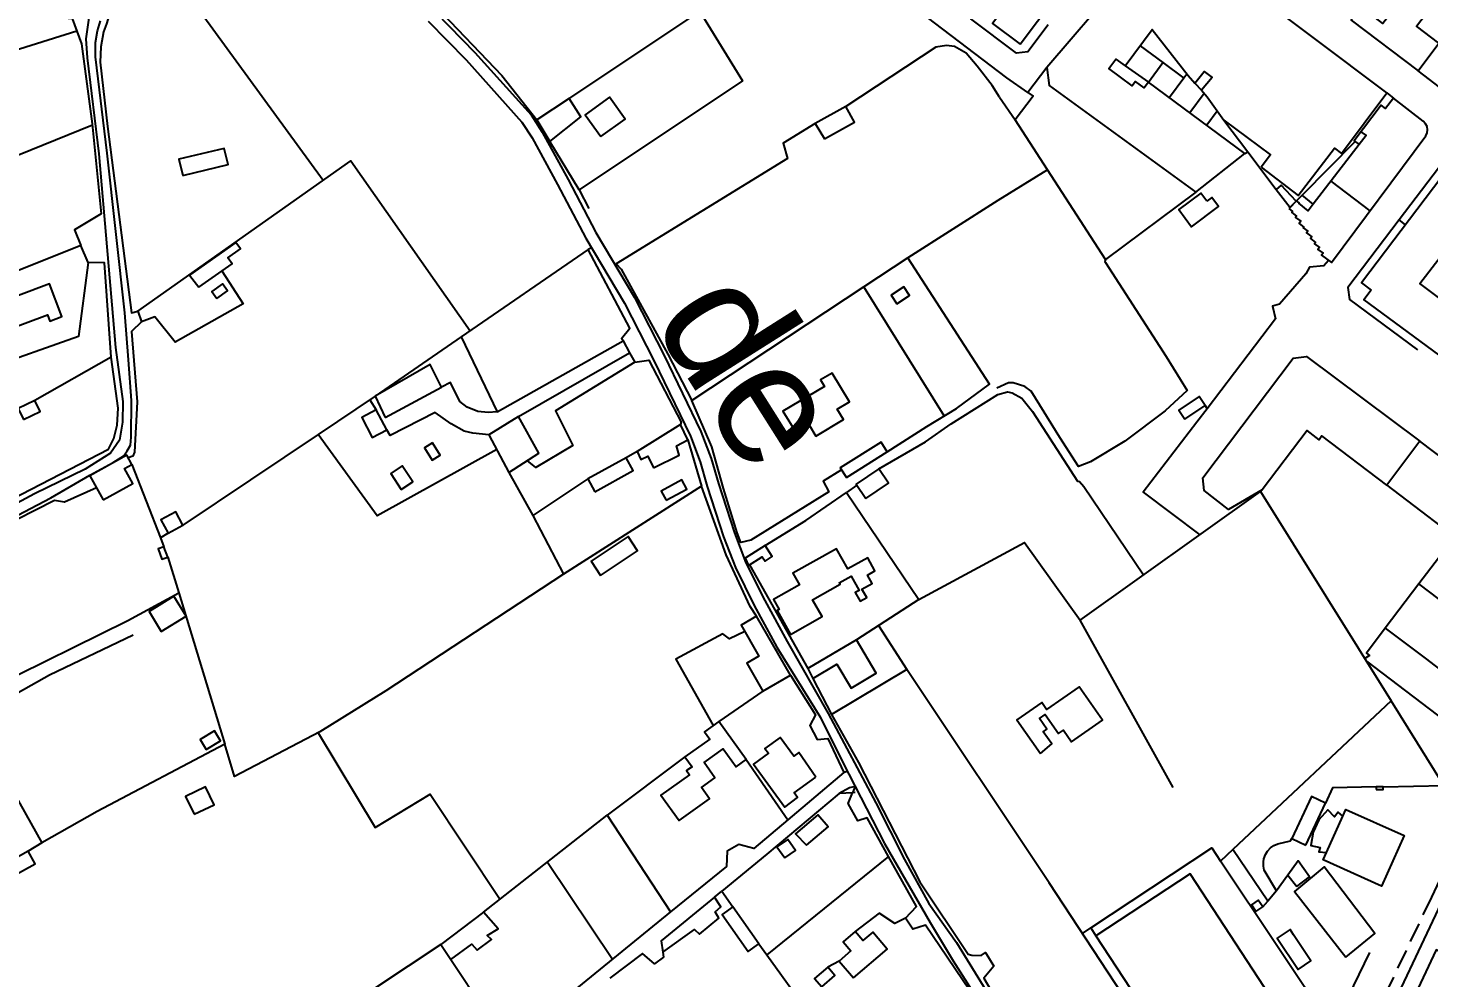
# Model space of a CAD drawing. Header units: millimetres. Extents: x 487814 to 495125, y 4392873 to 4398925.
# Drawn here: x 491263.4 to 491716, y 4395927.5 to 4396234.4 of the extents above; entities that cross this region are included whole.
import ezdxf

# ---------------------------------------------------------------- set-up
doc = ezdxf.new("R2010")
doc.units = ezdxf.units.MM
doc.linetypes.add('TRAZOS2', pattern=[9.525, 6.35, -3.175])
for name, color, linetype in [('Cartografia_Base', 8, 'Continuous'), ('Texto_Cartografia_Territorial', 7, 'Continuous'), ('Tramo_MT__15_S_E_Trazado', 5, 'TRAZOS2')]:
    doc.layers.add(name, color=color, linetype=linetype)
doc.styles.get("Standard").update_dxf_attribs({"font": 'arial.ttf'})

msp = doc.modelspace()

# ---------------------------------------------------------------- linework, layer by layer
at = {"layer": 'Cartografia_Base'}
for p, q in [((491622.64, 4396228.64, 127.92), (491629.94, 4396223.24, 127.92)), ((491629.94, 4396223.24, 127.92), (491636.76, 4396218.19, 127.82)), ((491636.76, 4396218.19, 127.82), (491632.13, 4396211.93, 127.81)), ((491637.76, 4396219.54, 127.81), (491636.76, 4396218.19, 127.82)), ((491640.35, 4396216.61, 126.84), (491642.44, 4396214.32, 126.92)), ((491577.19, 4396212.11, 125.26), (491582.29, 4396204.75, 125.93)), ((491643.39, 4396213.27, 127.81), (491638.76, 4396207.02, 127.81)), ((491702.32, 4396213.46, 126.67), (491704.49, 4396211.77, 126.67)), ((491647.55, 4396207.59, 127.81), (491644.16, 4396203.02, 127.81)), ((491649.74, 4396204.64, 126.6), (491657.43, 4396194.4, 126)), ((491692.08, 4396197.75, 126.66), (491675, 4396180.44, 126.66)), ((491656.53, 4396193.86, 125.83), (491657.43, 4396194.4, 126)), ((491657.43, 4396194.4, 126), (491666.59, 4396182.22, 126.59)), ((491684.25, 4396184.89, 130.74), (491696.85, 4396175.33, 130.76)), ((491441.45, 4396182.19, 124.74), (491444.53, 4396176.13, 124.97)), ((491708.38, 4396170.83, 124.34), (491706.3, 4396172.41, 125.23)), ((491330.46, 4396165.22, 124.89), (491330.6, 4396165.17, 124.89)), ((491445.42, 4396163.43, 124.48), (491444.36, 4396162.85, 124.47)), ((491453.44, 4396158.22, 124.5), (491453.03, 4396157.9, 124.46)), ((491533.37, 4396150.77, 124.49), (491477.83, 4396114.03, 125.04)), ((491559.39, 4396109.14, 124.12), (491533.37, 4396150.77, 124.49)), ((491421.87, 4396108.91, 126.07), (491457.74, 4396129.49, 125.81)), ((491455.62, 4396133.31, 125.81), (491457.74, 4396129.49, 125.81)), ((491290.33, 4396128.06, 125.66), (491265.65, 4396114.08, 125.43)), ((491373.86, 4396114.3, 123.42), (491375.91, 4396111.1, 123.39)), ((491357.1, 4396103.06, 125.73), (491313.48, 4396073.79, 125.73)), ((491476.51, 4396101.34, 126.26), (491480.97, 4396086.38, 125.09)), ((491296.94, 4396093.42, 124.63), (491306.18, 4396069.76, 126.23)), ((491460.23, 4396097.59, 126.38), (491456.63, 4396095.61, 126.38)), ((491418.78, 4396090.87, 125.77), (491426.49, 4396076.93, 125.77)), ((491444.25, 4396088.74, 126.15), (491426.49, 4396076.93, 125.77)), ((491480.97, 4396086.38, 125.09), (491436.37, 4396058, 125.85)), ((491531.16, 4396086.73, 123.52), (491527.82, 4396084.41, 123.49)), ((491426.49, 4396076.93, 125.77), (491436.37, 4396058, 125.85)), ((491308.68, 4396071.2, 125.24), (491306.18, 4396069.76, 126.23)), ((491306.18, 4396069.76, 126.23), (491307.33, 4396066.83, 125.43)), ((491724.26, 4396070.01, 123.09), (491712.67, 4396054.83, 123.08)), ((491308.54, 4396063.5, 124.78), (491312.15, 4396051.94, 123.42)), ((491496.47, 4396060.94, 125.81), (491515.28, 4396027.46, 125.04)), ((491312.15, 4396051.94, 123.42), (491327, 4396003.1, 123.95)), ((491538.11, 4396041.34, 125.27), (491547.25, 4396027.16, 124.77)), ((491633.35, 4395989.08, 122.75), (491603.29, 4396043.16, 123.72)), ((491547.25, 4396027.16, 124.77), (491522.94, 4396012.64, 124.39)), ((491516.95, 4396024.29, 124.66), (491522.94, 4396012.64, 124.39)), ((491500.76, 4396020.22, 126.83), (491486.58, 4396010.41, 126.45)), ((491703.77, 4396017.01, 125.22), (491652.57, 4395969, 121.97)), ((491475.64, 4395998.95, 124.77), (491450.5, 4395980.08, 124.43)), ((491495.4, 4395998.08, 126.26), (491508.85, 4395978.61, 125.95)), ((491528.11, 4395994.19, 123.2), (491526.91, 4395993.86, 123.89)), ((491530.6, 4395989.34, 123.18), (491529.77, 4395987.36, 123.76)), ((491530.66, 4395987.4, 123.76), (491529.77, 4395987.36, 123.76)), ((491410.59, 4395948.73, 124.43), (491450.5, 4395980.08, 124.43)), ((491450.5, 4395980.08, 124.43), (491470.98, 4395948.84, 122.91)), ((491267.87, 4395971.13, 122.66), (491263.52, 4395968.45, 122.66)), ((491652.57, 4395969, 121.97), (491648.64, 4395965.31, 125.22)), ((491431.25, 4395964.95, 121.52), (491452.24, 4395933.61, 121.77)), ((491485.14, 4395953.59, 123.8), (491487.58, 4395955.59, 123.73)), ((491487.58, 4395955.59, 123.73), (491491.05, 4395950.48, 124.16)), ((491666.71, 4395955.67, 122.18), (491663.92, 4395952.3, 122.18)), ((491658.62, 4395951.12, 121.73), (491658.26, 4395950.88, 121.73)), ((491396.82, 4395938.33, 123.37), (491360.69, 4395914.5, 123.75)), ((491499.5, 4395938.51, 124.16), (491502.07, 4395934.98, 124.13)), ((491399.99, 4395933.52, 124.32), (491414.5, 4395911.81, 123.21)), ((491525.45, 4395933, 124.01), (491521.75, 4395931.03, 124.01))]:
    msp.add_line(p, q, dxfattribs=at)
for points in [[(491592.54, 4396221.71, 125.64), (491586.4, 4396213.64, 125.69), (491579.62, 4396218.37, 125.7), (491399.75, 4396355.2, 126.87), (491392.67, 4396360.7, 126.9), (491386, 4396366.13, 126.91), (491381.32, 4396370.25, 126.89), (491375.79, 4396375.44, 126.87), (491363.27, 4396387.85, 127), (491354.27, 4396397.45, 127.01), (491345.67, 4396407.63, 127.17), (491339.47, 4396415.67, 127.26), (491327.73, 4396432.7, 127.43), (491323.8, 4396438.63, 127.58), (491314.82, 4396453.95, 127.83)], [(491336.24, 4396294.51, 126.91), (491308.72, 4396265.64, 127.93), (491290.65, 4396241.83, 126.95), (491288.82, 4396235.73, 126.91), (491287.85, 4396233.18, 126.91), (491286.98, 4396228.34, 126.91), (491286.76, 4396223.35, 127.06), (491289.15, 4396202.64, 127.36), (491296.87, 4396142.43, 126.42), (491298.94, 4396142.95, 126.45), (491300.06, 4396139.48, 126.45), (491296.83, 4396136.4, 126.3), (491298.64, 4396113.61, 126.04), (491297.86, 4396097.4, 126.15), (491297.31, 4396096.1, 126.15), (491295.75, 4396095.55, 126.15)], [(491592.97, 4396235.43, 126.67), (491586.43, 4396226.78, 126.56), (491582.67, 4396226.26, 126.56), (491567.94, 4396237.4, 126.56), (491604.6, 4396285.87, 126.62)], [(491583.87, 4396229.23, 125.66), (491616.89, 4396273.01, 125.43), (491608.01, 4396279.71, 125.57), (491606.38, 4396277.55, 125.53), (491605.74, 4396278.04, 125.52), (491605.21, 4396277.35, 125.5), (491602.68, 4396273.98, 125.44), (491603.32, 4396273.49, 125.44), (491574.99, 4396235.93, 126.14), (491583.87, 4396229.23, 125.66)], [(491315.66, 4396274.82, 126.15), (491334.53, 4396250.8, 125.66), (491319.32, 4396239.33, 125.57), (491358.77, 4396185.23, 124.91)], [(491661.75, 4396189.46, 125.31), (491673.66, 4396180.32, 125.4), (491685.41, 4396195.64, 125.25), (491687.7, 4396193.92, 125.21), (491702.32, 4396213.46, 124.65), (491632.28, 4396266.29, 125.4)], [(491749.07, 4396269, 125.36), (491757.71, 4396262.26, 125.29), (491757.88, 4396257.83, 125.49), (491725.22, 4396214.65, 125.48), (491721.23, 4396213.93, 125.57), (491712.43, 4396220.61, 125.59)], [(491683.65, 4396242.43, 124.97), (491699.64, 4396263.39, 125.45), (491706.78, 4396257.94, 125.36), (491707.54, 4396258.93, 125.32), (491714.62, 4396253.5, 125.24), (491701.08, 4396235.87, 125.07), (491694.05, 4396241.27, 125.15), (491690.8, 4396237.01, 124.9), (491712.43, 4396220.61, 124.68), (491719.16, 4396229.5, 125.04), (491711.92, 4396234.98, 125.11), (491716.1, 4396240.49, 125.18), (491711.38, 4396244.06, 125.24), (491716.35, 4396250.54, 125.25)], [(491615.44, 4396248.47, 125.28), (491592.54, 4396221.71, 125.62), (491593.29, 4396215.86, 125.44), (491640.6, 4396181.34, 124.87), (491656.53, 4396193.86, 125.28), (491625.31, 4396216.98, 125.04), (491623.93, 4396215.12, 124.99), (491621.17, 4396217.17, 124.97), (491620.13, 4396215.76, 124.94), (491612.57, 4396221.36, 125.11), (491614.82, 4396224.4, 125.16), (491617.85, 4396222.16, 125.01), (491626.6, 4396233.98, 125.25), (491638.13, 4396219.06, 125.27), (491640.35, 4396216.61, 125.28), (491643.35, 4396220.42, 125.37), (491645.88, 4396218.46, 125.39), (491642.44, 4396214.32, 125.28), (491644.33, 4396212.24, 125.29), (491649.74, 4396204.64, 125.29), (491664.79, 4396193.43, 125.4), (491661.75, 4396189.46, 125.31)], [(491268.77, 4396238.29, 126.84), (491277.71, 4396237.53, 127.41), (491280.72, 4396229.3, 127.34), (491284.17, 4396203.48, 126.76), (491287.05, 4396174.39, 126.54), (491278.39, 4396169.23, 127.26), (491280.53, 4396164.14, 127.4)], [(491395.09, 4396241.51, 126.73), (491416.49, 4396219.03, 126), (491427.79, 4396204.75, 126)], [(491395.3, 4396239.29, 125.96), (491407.73, 4396226.56, 125.36), (491425.91, 4396206.32, 125.11), (491429.51, 4396200.76, 124.92), (491437.87, 4396185.52, 124.81), (491446.83, 4396168.34, 124.49), (491459.3, 4396147.36, 124.44), (491468.9, 4396128.66, 124.31), (491480.78, 4396104.08, 124.32), (491484.14, 4396095.31, 124.25), (491486.44, 4396087.28, 124.18), (491491.58, 4396071.31, 124.03), (491495.32, 4396061.67, 123.86), (491501.41, 4396049.42, 123.82), (491508.62, 4396036.22, 123.74), (491521.92, 4396013, 123.27), (491537.26, 4395984.13, 122.83), (491546.55, 4395965.79, 122.78), (491554.37, 4395951.55, 122.43), (491563.29, 4395939.01, 122.68), (491577.08, 4395916.56, 122.54)], [(491438.23, 4396211.69, 127.56), (491480.47, 4396239.71, 125.93), (491494.25, 4396217.39, 124.94), (491441.45, 4396182.19, 126.69), (491432.01, 4396197.79, 126.69)], [(491283.1, 4396237.75, 125.8), (491282.05, 4396230.92, 125.82), (491282.54, 4396224.75, 125.8), (491286.27, 4396193.75, 125.81), (491291.71, 4396131.18, 124.77), (491294.04, 4396113.78, 124.21), (491293.9, 4396107.11, 123.95), (491292.94, 4396101.31, 123.72), (491290.09, 4396097.12, 123.53), (491281.91, 4396091.93, 123.11), (491265.54, 4396083.88, 122.18), (491245.58, 4396073.24, 121.54)], [(491255.8, 4396074.77, 121.9), (491270.76, 4396082.61, 122.85), (491283.38, 4396089.94, 123.51), (491290.96, 4396094.1, 123.67), (491294.33, 4396096.26, 123.7), (491295.47, 4396097.79, 123.66), (491296.49, 4396099.7, 123.64), (491296.79, 4396102.24, 123.65), (491296.86, 4396114.13, 123.87), (491295.92, 4396127.22, 124.4), (491294.67, 4396142.44, 124.38), (491288.97, 4396193.99, 125.81), (491285.23, 4396225.09, 125.8), (491285.27, 4396229.72, 125.77), (491285.89, 4396233.49, 125.75), (491286.79, 4396236.77, 125.73)], [(491392.66, 4396236.67, 125.96), (491404.92, 4396224.11, 125.36), (491422.98, 4396204.01, 125.11), (491426.29, 4396198.9, 124.92), (491434.51, 4396183.92, 124.81), (491443.6, 4396166.49, 124.49), (491456.05, 4396145.54, 124.44), (491465.59, 4396126.96, 124.31), (491477.38, 4396102.57, 124.32), (491480.58, 4396094.22, 124.25), (491482.85, 4396086.3, 124.18), (491488.1, 4396069.99, 124.03), (491491.91, 4396060.17, 123.86), (491498.03, 4396047.86, 123.82), (491505.36, 4396034.44, 123.74), (491519.37, 4396011.66, 123.44), (491526.62, 4395997.1, 123.21), (491540.04, 4395970.94, 123.1), (491554.82, 4395945.4, 122.5), (491562.27, 4395933.11, 122.18), (491573.53, 4395915.33, 122.08)], [(491279.2, 4396233.45, 125.66), (491245.82, 4396222.91, 124.31), (491258.19, 4396192.48, 123.87)], [(491577.19, 4396212.11, 125.46), (491574.84, 4396215.88, 125.52), (491570.03, 4396222.06, 125.58), (491566.46, 4396226.31, 125.62), (491562.66, 4396228.5, 125.59), (491560.06, 4396228.78, 125.54), (491556.62, 4396228.22, 125.44), (491527.62, 4396209.05, 124.95)], [(491284.21, 4396203.05, 126.15), (491236.38, 4396183.62, 124.17), (491221.41, 4396220.3, 123.98)], [(491617.85, 4396222.16, 127.92), (491625.31, 4396216.98, 127.92), (491629.94, 4396223.24, 127.92)], [(491432.01, 4396197.79, 128.48), (491442.03, 4396205.77, 128.48), (491438.23, 4396211.69, 128.48), (491427.79, 4396204.75, 128.48), (491432.01, 4396197.79, 128.48)], [(491448.46, 4396199.35, 124.82), (491456.28, 4396204.97, 124.6), (491451.21, 4396212.03, 124.58), (491443.39, 4396206.41, 124.69), (491448.46, 4396199.35, 124.82)], [(491586.4, 4396213.64, 125.84), (491588.06, 4396212.39, 125.89), (491582.29, 4396204.75, 125.93)], [(491670.66, 4396176.07, 125.25), (491671.93, 4396175.16, 125.23), (491671.65, 4396174.8, 125.21), (491673.16, 4396173.65, 125.19), (491672.85, 4396173.24, 125.17), (491674.52, 4396171.97, 125.15), (491674.01, 4396171.31, 125.12), (491675.56, 4396170.13, 125.04), (491675.37, 4396169.89, 125.04), (491676.82, 4396168.79, 124.82), (491676.39, 4396168.22, 124.82), (491678.08, 4396166.93, 124.56), (491677.68, 4396166.41, 124.56), (491679.32, 4396165.16, 124.4), (491679, 4396164.74, 124.38), (491680.59, 4396163.53, 124.26), (491680.1, 4396162.88, 124.23), (491681.73, 4396161.64, 124.11), (491681.28, 4396161.05, 124.08), (491684.43, 4396158.65, 124.14), (491714.91, 4396199.56, 124.44), (491715.37, 4396200.58, 124.43), (491715.5, 4396201.57, 124.42), (491715.33, 4396202.57, 124.43), (491714.89, 4396203.47, 124.44), (491714.06, 4396204.33, 124.45), (491704.49, 4396211.77, 124.62), (491701.91, 4396208.45, 124.71), (491700.47, 4396209.53, 124.74), (491691.78, 4396197.97, 125.07), (491693.41, 4396196.83, 125.04), (491678.56, 4396177.47, 125.28), (491675, 4396180.44, 125.42), (491670.66, 4396176.07, 125.25)], [(491520.65, 4396198.61, 124.55), (491530.41, 4396203.96, 124.67), (491527.62, 4396209.05, 124.95), (491517.64, 4396203.58, 124.83), (491520.65, 4396198.61, 124.55)], [(491517.64, 4396203.58, 124.93), (491507.34, 4396197.23, 125.04), (491508.7, 4396192.32, 124.58), (491453.44, 4396158.22, 125.16), (491455.06, 4396156.54, 125.54), (491470.09, 4396129.03, 126.04), (491477.83, 4396114.03, 125.04)], [(491640.6, 4396181.34, 125.61), (491611.5, 4396159.59, 124.63), (491582.29, 4396204.75, 125.93)], [(491693.96, 4396200.88, 130.79), (491695.62, 4396199.72, 130.79), (491693.41, 4396196.83, 130.78)], [(491313.38, 4396186.81, 125.42), (491328.03, 4396190.31, 125.24), (491326.78, 4396195.54, 125.29), (491312.13, 4396192.04, 125.47), (491313.38, 4396186.81, 125.42)], [(491745.36, 4396180.03, 123.98), (491726.42, 4396194.6, 125.95), (491722.78, 4396194.12, 125.75), (491706.3, 4396172.41, 125.23)], [(491298.94, 4396142.95, 127.06), (491367.67, 4396191.52, 126.57), (491406.24, 4396136.59, 124.36)], [(491592.71, 4396188.63, 124.24), (491576.67, 4396178.68, 123.93), (491547.61, 4396160.19, 123.42)], [(491697.24, 4396149.7, 125.24), (491694.91, 4396146.64, 125.19), (491723.1, 4396125.78, 123.85), (491732.08, 4396137.51, 124.1), (491713.06, 4396151.9, 124.39), (491727.83, 4396171.18, 124.11), (491746.99, 4396156.73, 124.04), (491755.87, 4396168.69, 123.61), (491727.92, 4396190.26, 124.23), (491725.56, 4396187.19, 124.21), (491722.52, 4396189.5, 124.22), (491694.16, 4396152.05, 125.56), (491697.24, 4396149.7, 125.24)], [(491644.25, 4396178.49, 124.9), (491642.29, 4396181.11, 124.9), (491635.13, 4396175.76, 124.72), (491639.27, 4396170.23, 124.73), (491648.02, 4396176.78, 124.94), (491645.85, 4396179.69, 124.94), (491644.25, 4396178.49, 124.9)], [(491671.08, 4396176.47, 125.26), (491673.09, 4396178.51, 125.34), (491668.23, 4396183.66, 125.35), (491666.59, 4396182.22, 125.31), (491671.08, 4396176.47, 125.26)], [(491678.56, 4396177.47, 130.76), (491676.93, 4396175.33, 130.76), (491673.93, 4396177.79, 130.76), (491674.08, 4396177.99, 130.76), (491673.22, 4396178.64, 130.76)], [(491706.3, 4396172.41, 125.23), (491689.74, 4396150.59, 125.55), (491690.28, 4396146.74, 125.3), (491712.21, 4396130.43, 124.26)], [(491190.34, 4396046.96, 124.17), (491230.01, 4396067.69, 124.17), (491289.43, 4396098.33, 126.19), (491291.13, 4396101.82, 126.42), (491292.23, 4396106.16, 126.46), (491292.55, 4396111.65, 126.46), (491290.33, 4396128.06, 125.66), (491288.08, 4396158.51, 126.84), (491282.81, 4396158.71, 126.73), (491280.53, 4396164.14, 127.4), (491245.18, 4396150.06, 124.97), (491204.33, 4396133.48, 124.79), (491220.26, 4396092.27, 123.68), (491180.54, 4396072.16, 124.84), (491186.13, 4396048.47, 124.17), (491190.34, 4396046.96, 124.17)], [(491318.62, 4396150.71, 124.74), (491329.36, 4396158.29, 124.76), (491328, 4396160.22, 124.82), (491332.07, 4396163.09, 124.83), (491330.6, 4396165.17, 124.89), (491315.59, 4396154.58, 124.87), (491318.62, 4396150.71, 124.74)], [(491403.39, 4396134.62, 125.81), (491414.98, 4396110.44, 124.56), (491455.62, 4396133.31, 125.81), (491455.16, 4396134.15, 125.81), (491457.78, 4396137.45, 125.81), (491444.36, 4396162.85, 125.92), (491403.39, 4396134.62, 125.81)], [(491282.81, 4396158.71, 124.65), (491279.74, 4396134.71, 124.12), (491249.8, 4396124.18, 122.16)], [(491540.96, 4396097.47, 123.41), (491553.77, 4396105.73, 123.1), (491563.3, 4396111.52, 123.08), (491573.98, 4396119.35, 123.82), (491547.61, 4396160.19, 124.35), (491533.37, 4396150.77, 124.49)], [(491611.5, 4396159.59, 124.85), (491611.31, 4396158.99, 124.85), (491611.45, 4396158.64, 124.85), (491631.06, 4396128.32, 123.71), (491637.8, 4396117.27, 123.63), (491630.76, 4396110.79, 123.43), (491617.7, 4396100.92, 122.86), (491606.66, 4396094.28, 122.74), (491602.74, 4396092.78, 122.96), (491596.71, 4396102.16, 122.77), (491587.51, 4396117.11, 123.55), (491585.44, 4396118.6, 123.82), (491581.64, 4396119.75, 123.86), (491580.09, 4396119.84, 123.86), (491576.42, 4396118.09, 123.08)], [(491683.48, 4396159.36, 123.92), (491682.03, 4396157.57, 123.94), (491677.36, 4396157.11, 123.92), (491676.22, 4396154.96, 123.93), (491667.69, 4396145.18, 123.84), (491665.44, 4396144.55, 124.19), (491666.38, 4396140.45, 124.19), (491644.35, 4396111.34, 124.19)], [(491326.08, 4396155.97, 124.75), (491332.96, 4396145.35, 124.42), (491310.97, 4396132.95, 124.39), (491304.42, 4396141.14, 124.66), (491300.06, 4396139.48, 124.56)], [(491254.43, 4396136.03, 122.61), (491269.7, 4396141.76, 123.66), (491270.47, 4396139.72, 123.66), (491274.33, 4396141.17, 123.93), (491270.34, 4396151.81, 123.85), (491251.11, 4396144.59, 122.6), (491254.43, 4396136.03, 122.61)], [(491324.45, 4396147.04, 127.34), (491327.88, 4396149.54, 127.34), (491326.25, 4396151.77, 127.34), (491322.82, 4396149.27, 127.34), (491324.45, 4396147.04, 127.34)], [(491544.04, 4396145.32, 127.26), (491548.14, 4396147.98, 127.26), (491546.31, 4396150.79, 127.26), (491542.21, 4396148.13, 127.26), (491544.04, 4396145.32, 127.26)], [(491403.39, 4396134.62, 125.81), (491375.56, 4396115.45, 125.73), (491357.1, 4396103.06, 125.73)], [(491457.74, 4396129.49, 125.81), (491459.43, 4396126.43, 125.81), (491463.92, 4396127.11, 125.81), (491474.42, 4396107.09, 126.45), (491474.24, 4396106.31, 126.45)], [(491378.84, 4396108.61, 123.38), (491396.98, 4396118.44, 123.65), (491393.29, 4396125.69, 123.72), (491375.56, 4396115.45, 123.44), (491378.84, 4396108.61, 123.38)], [(491459.43, 4396126.43, 124.25), (491433.79, 4396110.73, 123.9), (491439.41, 4396099.5, 123.9), (491427.48, 4396092.48, 123.7), (491424.64, 4396094.65, 123.7)], [(491702.35, 4396086.68, 123.22), (491681.4, 4396102.63, 123.48), (491680.48, 4396101.42, 123.45), (491676.61, 4396104.37, 123.55), (491662.05, 4396085.25, 123.73), (491651.17, 4396078.91, 123.96), (491643.35, 4396085.04, 124.2), (491642.9, 4396089.1, 124.25), (491672.14, 4396127.72, 124.19), (491676.39, 4396128.27, 124.08), (491713.06, 4396100.92, 123.44)], [(491517.87, 4396102.59, 123.86), (491526.86, 4396107.93, 123.77), (491524.84, 4396111.31, 123.77), (491528.75, 4396113.63, 123.7), (491523.22, 4396122.94, 123.69), (491519.45, 4396120.71, 123.75), (491520.7, 4396118.61, 123.75), (491507.2, 4396110.59, 123.97), (491511.61, 4396103.55, 123.94), (491515.82, 4396106.05, 123.9), (491517.87, 4396102.59, 123.86)], [(491414.98, 4396110.44, 123.7), (491412.04, 4396110.26, 123.67), (491408.76, 4396110.49, 123.64), (491405.25, 4396111.9, 123.63), (491402.91, 4396113.77, 123.64), (491399.87, 4396119.85, 123.7), (491396.98, 4396118.44, 123.65)], [(491538.26, 4396091.96, 123.44), (491553.28, 4396100.73, 123.4), (491561.61, 4396106.55, 123.25), (491576.69, 4396116.01, 123.07), (491579.86, 4396116.87, 123.47), (491581.36, 4396116.53, 123.47), (491584.46, 4396114.83, 123.2), (491587.85, 4396110.48, 122.9), (491602.45, 4396088.03, 122.74), (491603.03, 4396087.95, 122.74), (491604.42, 4396086.35, 122.73), (491623.76, 4396057.73, 122.66)], [(491261.94, 4396107.9, 126.99), (491267.36, 4396110.48, 126.99), (491265.65, 4396114.08, 126.99), (491260.23, 4396111.5, 126.99), (491261.94, 4396107.9, 126.99)], [(491526.22, 4396091.68, 124.74), (491520.32, 4396087.98, 124.74), (491522.09, 4396084.55, 124.72), (491496.9, 4396068.97, 124.82), (491493.69, 4396068.25, 124.84), (491492.53, 4396071.29, 124.87), (491488.04, 4396085.69, 125.69), (491484.26, 4396099.1, 125.73), (491477.83, 4396114.03, 125.04)], [(491637.12, 4396108.02, 123.93), (491643.71, 4396112.46, 124.19), (491641.72, 4396115.41, 124.19), (491635.13, 4396110.97, 123.93), (491637.12, 4396108.02, 123.93)], [(491643.71, 4396112.46, 125.87), (491644.35, 4396111.34, 124.32), (491640.95, 4396107.04, 124.34)], [(491375.91, 4396111.1, 126.92), (491371.21, 4396108.61, 126.92), (491374.64, 4396102.15, 126.92), (491379.34, 4396104.64, 126.92), (491375.91, 4396111.1, 126.92)], [(491412.33, 4396102.98, 123.63), (491407.12, 4396103.48, 123.58), (491404.32, 4396104.18, 123.56), (491400.1, 4396106.52, 123.52), (491394.96, 4396110.26, 123.53), (491380.45, 4396102.77, 123.31), (491379.34, 4396104.64, 123.33)], [(491418.78, 4396090.87, 123.6), (491428.45, 4396097.11, 123.77), (491421.87, 4396108.91, 123.76), (491412.33, 4396102.98, 123.63), (491418.78, 4396090.87, 123.6)], [(491640.95, 4396107.04, 124), (491623.66, 4396084.47, 124.06), (491641.98, 4396070.69, 123.9)], [(491414.83, 4396098.28, 124.14), (491376.22, 4396076.82, 124.44), (491357.1, 4396103.06, 125.73)], [(491465.45, 4396092.31, 124.08), (491473.8, 4396096.42, 124.21), (491472.94, 4396099.47, 124.24), (491476.51, 4396101.34, 124.3), (491474.24, 4396106.31, 124.31), (491460.23, 4396097.59, 124.09), (491461.36, 4396095, 124.07), (491463.63, 4396096.1, 124.11), (491465.45, 4396092.31, 124.08)], [(491394.08, 4396100.38, 126.69), (491391.48, 4396098.79, 126.69), (491393.92, 4396094.79, 126.69), (491396.52, 4396096.38, 126.69), (491394.08, 4396100.38, 126.69)], [(491527.78, 4396089.19, 126.27), (491540.96, 4396097.47, 126.27), (491538.97, 4396100.64, 126.27), (491525.79, 4396092.36, 126.27), (491527.78, 4396089.19, 126.27)], [(491714.68, 4396030.8, 122.63), (491729.04, 4396019.88, 122.5), (491729.48, 4396020.15, 122.5), (491729.87, 4396020.7, 122.5), (491752.57, 4396068.65, 122.59), (491750.05, 4396072.92, 122.75), (491713.06, 4396100.92, 123.44), (491702.35, 4396086.68, 123.22), (491730.9, 4396064.96, 123), (491722.5, 4396047.38, 122.89), (491712.67, 4396054.83, 122.96), (491701.85, 4396040.55, 122.74), (491714.68, 4396030.8, 122.63)], [(491287.74, 4396081.95, 123.17), (491297.26, 4396087.28, 123.48), (491294.56, 4396092.09, 123.6), (491296.94, 4396093.42, 123.59), (491295.29, 4396096.37, 123.68), (491283.4, 4396089.71, 123.5), (491287.74, 4396081.95, 123.17)], [(491446.55, 4396084.59, 123.81), (491458.93, 4396091.46, 124.01), (491456.63, 4396095.61, 124.03), (491444.25, 4396088.74, 123.83), (491446.55, 4396084.59, 123.81)], [(491383.99, 4396085.31, 126.65), (491387.71, 4396087.78, 126.65), (491384.29, 4396092.93, 126.65), (491380.57, 4396090.46, 126.65), (491383.99, 4396085.31, 126.65)], [(491534.01, 4396082.46, 126.83), (491541.34, 4396087.34, 126.83), (491538.26, 4396091.96, 126.83), (491530.93, 4396087.08, 126.83), (491534.01, 4396082.46, 126.83)], [(491285.56, 4396085.85, 123.99), (491275.25, 4396081.2, 123.76), (491271.99, 4396081.76, 123.72), (491235.46, 4396063.29, 122.01), (491231.34, 4396061.02, 122.13), (491232.33, 4396057.19, 122.1), (491235.33, 4396050.25, 121.24), (491242.7, 4396035.19, 121.43), (491249.86, 4396021.44, 121.52), (491250.54, 4396020.91, 121.51), (491251.5, 4396021.25, 121.51), (491295.68, 4396043.06, 122.33), (491312.15, 4396051.94, 123.42)], [(491469.59, 4396081.84, 126.2), (491476.24, 4396085.49, 126.2), (491474.59, 4396088.49, 126.2), (491467.94, 4396084.84, 126.2), (491469.59, 4396081.84, 126.2)], [(491498.79, 4396044.4, 125.2), (491496.68, 4396047.52, 125.2), (491488.93, 4396064.26, 125.16), (491480.97, 4396086.38, 125.09)], [(491501.53, 4396067.28, 123.51), (491514.69, 4396075.31, 123.39), (491527.82, 4396084.41, 123.49)], [(491527.82, 4396084.41, 123.49), (491551.17, 4396049.74, 124.7), (491530.99, 4396036.77, 124.77)], [(491603.29, 4396043.16, 123.72), (491661.59, 4396084.65, 124.42), (491703.77, 4396017.01, 125.22)], [(491308.68, 4396071.2, 127.07), (491313.48, 4396073.79, 127.07), (491311.15, 4396078.11, 127.07), (491306.35, 4396075.52, 127.07), (491308.68, 4396071.2, 127.07)], [(491307.33, 4396066.83, 125.21), (491305.48, 4396066.16, 125.21), (491306.69, 4396062.83, 125.21), (491308.54, 4396063.5, 125.21), (491307.33, 4396066.83, 125.21)], [(491448.4, 4396057.55, 123.5), (491460.34, 4396065.55, 123.71), (491457.26, 4396070.15, 123.74), (491445.32, 4396062.15, 123.53), (491448.4, 4396057.55, 123.5)], [(491496.14, 4396060.73, 125.67), (491500.62, 4396063.61, 125.67), (491501.53, 4396062.2, 125.67), (491503.83, 4396063.68, 125.67), (491501.53, 4396067.28, 125.67), (491495.07, 4396063.14, 125.67), (491496.14, 4396060.73, 125.67)], [(491509.71, 4396038.53, 123.72), (491519.96, 4396044.26, 123.54), (491516.81, 4396049.73, 123.59), (491525.74, 4396054.72, 123.5), (491525.47, 4396055.2, 123.5), (491529.33, 4396057.36, 123.46), (491531.92, 4396052.72, 123.39), (491530.64, 4396052.01, 123.4), (491532.21, 4396049.21, 123.36), (491534.33, 4396050.4, 123.34), (491532.79, 4396053.16, 123.38), (491536.1, 4396055.01, 123.35), (491534.6, 4396057.7, 123.39), (491537.01, 4396059.05, 123.36), (491534.67, 4396063.24, 123.42), (491528.25, 4396059.65, 123.49), (491524.61, 4396066.16, 123.59), (491510.51, 4396058.29, 123.75), (491512.62, 4396054.5, 123.69), (491504.25, 4396049.83, 123.78), (491506.06, 4396046.59, 123.75), (491505.41, 4396046.22, 123.76), (491509.71, 4396038.53, 123.72)], [(491551.17, 4396049.74, 124.39), (491585.28, 4396068.26, 124.39), (491603.29, 4396043.16, 123.72)], [(491169.96, 4395976.7, 122.58), (491164.88, 4395993.18, 122.51), (491163.5, 4396003.3, 122.32), (491164.13, 4396010.06, 122.28), (491165.69, 4396015.69, 122.28), (491167.38, 4396020, 122.28), (491184.17, 4396036.1, 122.66), (491187.37, 4396033.73, 122.39), (491191.4, 4396035.9, 122.39), (491190.02, 4396040.4, 122.51), (491221.78, 4396056.57, 122.04), (491226.62, 4396059.17, 122.08), (491229.99, 4396053.32, 122.18), (491247.66, 4396018.64, 121.34), (491242.39, 4396016.59, 121.44), (491267.87, 4395971.13, 122.66)], [(491436.37, 4396058, 125.85), (491379.03, 4396020.28, 123.87), (491357.65, 4396007.04, 123.68), (491330.11, 4395992.63, 123.64), (491327, 4396003.1, 123.95)], [(491306.44, 4396039.49, 122.53), (491314.49, 4396044.43, 122.57), (491310.56, 4396050.84, 122.72), (491302.51, 4396045.9, 122.58), (491306.44, 4396039.49, 122.53)], [(491500.76, 4396020.22, 123.37), (491509.7, 4396025.35, 123.6), (491498.79, 4396044.4, 123.78), (491493.79, 4396041.55, 123.63), (491499.53, 4396031.52, 123.58), (491495.58, 4396029.26, 123.47), (491500.76, 4396020.22, 123.37)], [(491495, 4396039.45, 126.56), (491490.01, 4396037.05, 126.26), (491487.85, 4396038.75, 126.26), (491472.63, 4396030.47, 126.03), (491484.73, 4396009.09, 126.03)], [(491701.85, 4396040.55, 122.74), (491695.83, 4396032.49, 123.01), (491696.72, 4396031.75, 123.01), (491695.23, 4396030.69, 123.01)], [(491297.43, 4396038.22, 121.94), (491270.41, 4396025.31, 120.79), (491260.21, 4396019.68, 120.2)], [(491516.95, 4396024.29, 123.47), (491524.74, 4396028.9, 123.39), (491529.31, 4396021.2, 123.23), (491537.38, 4396025.98, 123.15), (491530.99, 4396036.77, 123.37), (491515.28, 4396027.46, 123.54), (491516.95, 4396024.29, 123.47)], [(491695.73, 4396029.89, 123.17), (491723.71, 4396008.65, 122.27), (491725.3, 4396006.93, 122.49), (491725.97, 4396005.65, 122.44), (491726.36, 4396004.3, 122.39), (491726.48, 4396002.86, 122.34), (491726.29, 4396001.42, 122.29), (491725.76, 4395999.91, 122.03), (491720.8, 4395989.71, 121.97)], [(491509.7, 4396025.35, 128.96), (491517.75, 4396012.52, 126.26), (491515.92, 4396009.08, 126.18), (491518.37, 4396004.6, 125.99), (491521.79, 4396004.9, 125.99), (491526.91, 4395993.86, 126.29), (491508.85, 4395978.61, 125.95)], [(491642.05, 4395819.92, 122.24), (491659.59, 4395857.22, 121.83), (491593.24, 4395958.24, 122.88), (491547.25, 4396027.16, 124.77)], [(491590.45, 4396000.06, 122.39), (491594.09, 4396003.13, 122.42), (491591.34, 4396007.07, 122.44), (491592.55, 4396007.92, 122.45), (491590.14, 4396011.37, 122.47), (491591.99, 4396012.66, 122.49), (491596.32, 4396006.46, 122.45), (491597.89, 4396007.57, 122.46), (491600.5, 4396003.83, 122.44), (491610.48, 4396010.79, 122.53), (491602.94, 4396021.6, 122.58), (491592.46, 4396014.29, 122.5), (491590.9, 4396016.53, 122.51), (491582.87, 4396010.93, 122.49), (491590.45, 4396000.06, 122.39)], [(491701.15, 4395989.27, 122.42), (491720.8, 4395989.71, 123.79), (491703.77, 4396017.01, 125.22)], [(491522.94, 4396012.64, 124.39), (491531.66, 4395997.15, 123.74), (491551.48, 4395958.55, 123.47), (491567.12, 4395935.26, 123.93), (491568.3, 4395934.9, 123.93), (491571.33, 4395934.78, 123.97), (491572.7, 4395935.71, 123.82), (491575.41, 4395931.38, 123.74), (491572.21, 4395927.42, 123.78), (491577.83, 4395917.81, 123.78), (491580.07, 4395913.37, 123.63), (491610.67, 4395848.76, 123.08)], [(491838.04, 4396015.59, 123.79), (491820.28, 4395974.13, 122.74), (491780.91, 4395968.08, 124.33), (491745.79, 4396006.53, 123.45), (491697.72, 4395904.81, 123.78), (491694.92, 4395898.5, 123.98), (491718.9, 4395886.7, 124.13)], [(491320.97, 4396001.36, 125.17), (491325.59, 4396004.14, 125.17), (491323.67, 4396007.33, 125.17), (491319.05, 4396004.55, 125.17), (491320.97, 4396001.36, 125.17)], [(491486.58, 4396010.41, 122.96), (491481.93, 4396007.09, 122.83), (491483.65, 4396004.68, 122.8), (491475.64, 4395998.95, 122.57), (491477.91, 4395995.77, 122.53), (491476.13, 4395994.5, 122.47), (491477.1, 4395993.14, 122.46), (491467.88, 4395986.54, 122.19), (491473.74, 4395978.43, 122.09), (491483.54, 4395985.44, 122.38), (491480.97, 4395989.04, 122.42), (491485.33, 4395992.16, 122.55), (491481.79, 4395997.11, 122.61), (491487.98, 4396001.53, 122.79), (491492.12, 4395995.74, 122.72), (491495.4, 4395998.08, 122.82), (491486.58, 4396010.41, 122.96)], [(491327, 4396003.1, 123.95), (491285.73, 4395981.31, 121.75), (491267.87, 4395971.13, 122.66)], [(491357.15, 4396006.77, 123.71), (491375.52, 4395976.1, 122.87), (491393.32, 4395986.88, 123.14), (491415.89, 4395952.89, 124.05)], [(491517.87, 4395992.41, 122.99), (491512.44, 4396000.4, 123.1), (491510.75, 4395999.17, 123.05), (491506.36, 4396005.22, 123.12), (491501.46, 4396001.66, 122.98), (491502.59, 4396000.11, 122.96), (491497.76, 4395996.6, 122.82), (491507.84, 4395982.75, 122.66), (491512.02, 4395985.79, 122.78), (491510.9, 4395987.34, 122.79), (491517.87, 4395992.41, 122.99)], [(491317.07, 4395980.39, 121.11), (491323.54, 4395983.5, 121.4), (491320.76, 4395989.27, 121.48), (491314.29, 4395986.16, 121.14), (491317.07, 4395980.39, 121.11)], [(491530.6, 4395989.34, 123.18), (491528.76, 4395988.99, 122.91), (491525.48, 4395987.16, 122.81)], [(491698.87, 4395989.22, 122.42), (491684.82, 4395988.9, 122.67), (491682.54, 4395984.02, 122.67)], [(491698.89, 4395988.37, 123.75), (491701.17, 4395988.42, 123.75), (491701.15, 4395989.27, 123.79), (491698.87, 4395989.22, 123.82), (491698.89, 4395988.37, 123.75)], [(491529.77, 4395987.36, 123.76), (491525.48, 4395987.16, 123.75), (491502.04, 4395967.47, 123.35), (491487.58, 4395955.59, 123.73)], [(491541.41, 4395966.76, 124.86), (491534.48, 4395979.26, 124.66), (491531.48, 4395978.31, 124.51), (491528.34, 4395983.94, 124.51), (491529.77, 4395987.36, 123.76)], [(491676.18, 4395970.43, 124.23), (491682.54, 4395984.02, 124.23), (491678.02, 4395986.14, 124.23), (491671.66, 4395972.55, 124.23), (491676.18, 4395970.43, 124.23)], [(491514.92, 4395970.38, 122.53), (491521.89, 4395976.32, 122.77), (491518.55, 4395980.24, 122.77), (491511.32, 4395974.08, 122.54), (491514.92, 4395970.38, 122.53)], [(491682.83, 4395968.03, 122.57), (491688.11, 4395979.83, 122.21), (491686.62, 4395981.08, 122.24), (491685.4, 4395979.53, 122.35), (491683.25, 4395981.82, 122.36), (491680.37, 4395978.58, 122.46), (491678.54, 4395974.63, 122.59), (491677.83, 4395970.36, 122.71), (491680.78, 4395969.68, 122.64), (491680.41, 4395968.27, 122.65), (491682.83, 4395968.03, 122.57)], [(491688.11, 4395979.83, 129.09), (491689.08, 4395981.99, 129.09), (491707.92, 4395973.55, 129.09), (491700.6, 4395957.21, 129.09), (491681.76, 4395965.65, 129.09), (491682.83, 4395968.03, 122.57)], [(491508.85, 4395978.61, 125.95), (491497.87, 4395969.35, 125.23), (491493.08, 4395970.67, 125.23), (491489.21, 4395968.49, 125.19), (491489.06, 4395963.53, 125.19), (491470.98, 4395948.84, 122.91)], [(491507.85, 4395966.29, 126.46), (491511.33, 4395968.72, 126.46), (491508.84, 4395972.29, 126.46), (491505.36, 4395969.86, 126.46), (491507.85, 4395966.29, 126.46)], [(491670.42, 4395960.74, 123.04), (491666.71, 4395955.67, 122.44), (491662.77, 4395962.32, 122.48), (491662.49, 4395963.63, 122.47), (491662.47, 4395965.02, 122.47), (491662.63, 4395966.01, 122.46), (491663.11, 4395967.36, 122.45), (491663.82, 4395968.53, 122.45), (491664.75, 4395969.53, 122.44), (491665.87, 4395970.33, 122.43), (491667.12, 4395970.88, 122.42), (491671.22, 4395971.82, 122.67), (491671.66, 4395972.55, 122.67)], [(491252.19, 4395956.92, 120.03), (491265.75, 4395964.43, 120), (491263.52, 4395968.45, 120), (491249.96, 4395960.93, 120.02), (491252.19, 4395956.92, 120.03)], [(491531.33, 4395888.96, 122.95), (491570.02, 4395919.93, 124.05), (491553.3, 4395944.63, 123.55), (491549.25, 4395943.29, 123.55), (491546.89, 4395946.89, 124.39), (491550.38, 4395950.57, 125.12), (491541.41, 4395966.76, 124.86), (491502.07, 4395934.98, 124.13), (491511.59, 4395921.91, 123.16), (491531.33, 4395888.96, 122.95)], [(491606.74, 4395943.67, 124.03), (491645.79, 4395969.57, 123.84), (491648.64, 4395965.31, 125.22)], [(491662.29, 4395950.55, 122.63), (491663.92, 4395952.3, 122.72), (491652.57, 4395969, 121.97)], [(491778.3, 4395924.18, 122), (491770.76, 4395927.76, 121.99), (491772.07, 4395930.52, 122.05), (491767.68, 4395932.6, 122.05), (491777.88, 4395954.11, 122.49), (491749.2, 4395967.71, 121.94), (491737.53, 4395943.1, 121.97), (491738.6, 4395942.59, 121.97), (491732.65, 4395929.89, 121.88), (491718.27, 4395936.63, 121.81), (491702.34, 4395902.64, 121.75)], [(491696.71, 4395935.78, 122.61), (491684.85, 4395911.05, 122.52), (491648.64, 4395965.31, 125.22)], [(491673.25, 4395957.12, 122.69), (491677.41, 4395960.16, 122.78), (491673.68, 4395965.32, 122.89), (491670.42, 4395960.74, 123.04), (491673.25, 4395957.12, 122.69)], [(491689.06, 4395934.19, 126.98), (491698.44, 4395941.85, 126.98), (491682.09, 4395963.41, 126.98), (491672.5, 4395955.47, 126.98), (491689.06, 4395934.19, 126.98)], [(491644.11, 4395886.59, 122.01), (491648.86, 4395890.64, 121.85), (491649.97, 4395891.83, 121.81), (491653.13, 4395895.44, 121.66), (491657.44, 4395901.13, 121.48), (491660.49, 4395905.81, 121.48), (491662.94, 4395910.11, 121.5), (491665.54, 4395915.4, 121.64), (491667.7, 4395920.6, 121.76), (491664.69, 4395921.68, 121.67), (491638.86, 4395961.13, 122.43), (491608.38, 4395941.17, 122.49), (491644.11, 4395886.59, 122.01)], [(491468.49, 4395935.85, 121.76), (491478.72, 4395943.23, 121.7), (491480.37, 4395941.64, 121.72), (491486.53, 4395946.82, 121.67), (491485.38, 4395948.87, 121.69), (491487.22, 4395950.48, 121.74), (491485.14, 4395953.59, 121.77), (491467.97, 4395939.49, 121.72), (491468.49, 4395935.85, 121.76)], [(491399.99, 4395933.52, 121.86), (491406.8, 4395938.47, 121.78), (491408.54, 4395936.51, 121.8), (491413.12, 4395939.92, 121.75), (491411.74, 4395941.19, 121.74), (491415.31, 4395943.35, 121.71), (491410.59, 4395948.73, 121.67), (491396.82, 4395938.33, 121.8), (491399.99, 4395933.52, 121.86)], [(491470.98, 4395948.84, 122.91), (491423.76, 4395910.49, 123.71), (491418.86, 4395914.02, 123.25), (491414.5, 4395911.81, 123.21)], [(491491.05, 4395950.48, 121.8), (491487.64, 4395948.07, 121.7), (491496.1, 4395936.1, 121.8), (491499.5, 4395938.51, 121.78), (491491.05, 4395950.48, 121.8)], [(491546.89, 4395946.89, 124.39), (491543.39, 4395945.13, 123.82), (491538.36, 4395948.47, 123.82), (491530.61, 4395942.52, 124.01)], [(491660.07, 4395949.02, 121.77), (491662.29, 4395950.55, 121.94), (491660.84, 4395952.65, 121.94), (491658.62, 4395951.12, 121.73), (491660.07, 4395949.02, 121.77)], [(491530.11, 4395927.56, 121.83), (491540.92, 4395936.83, 122.07), (491536.27, 4395942.27, 122.2), (491533.13, 4395939.58, 122.08), (491530.61, 4395942.52, 122.14), (491526.71, 4395939.18, 121.99), (491529.23, 4395936.24, 121.94), (491525.45, 4395933, 121.86), (491530.11, 4395927.56, 121.83)], [(491603.99, 4395941.86, 124.3), (491606.74, 4395943.67, 124.3), (491608.38, 4395941.17, 124.3)], [(491672.24, 4395941.46, 125.22), (491671.08, 4395943.2, 125.22), (491666.92, 4395940.42, 125.22), (491673.68, 4395930.31, 125.22), (491677.84, 4395933.09, 125.22), (491672.24, 4395941.46, 125.22)], [(491468.49, 4395935.85, 123.62), (491468.72, 4395934.22, 123.33), (491465.82, 4395932.1, 123.33), (491461.91, 4395935.39, 123.32), (491451.35, 4395927.48, 123.15)], [(491519.79, 4395924.63, 125.46), (491524.09, 4395928.3, 125.46), (491521.75, 4395931.03, 125.46), (491517.45, 4395927.36, 125.46), (491519.79, 4395924.63, 125.46)]]:
    msp.add_polyline3d(points, dxfattribs=at)
at = {"layer": 'Tramo_MT__15_S_E_Trazado'}
msp.add_lwpolyline([(491789.72, 4396087.17), (491785.74, 4396081.93), (491783.53, 4396078), (491766.03, 4396056.28), (491760.84, 4396050.67), (491745.56, 4396018.03), (491743.43, 4396010.94), (491716.76, 4395953.6), (491689.32, 4395896.11), (491625.61, 4395739.3), (491459.2, 4395645.77), (491349.5, 4395667.92)], dxfattribs=at)

# ---------------------------------------------------------------- texts
at = {"layer": 'Texto_Cartografia_Territorial'}
msp.add_text('de', height=39.37, rotation=-57.6843, dxfattribs=at).set_placement((491464.55, 4396140.06))

doc.saveas('drawing.dxf')
